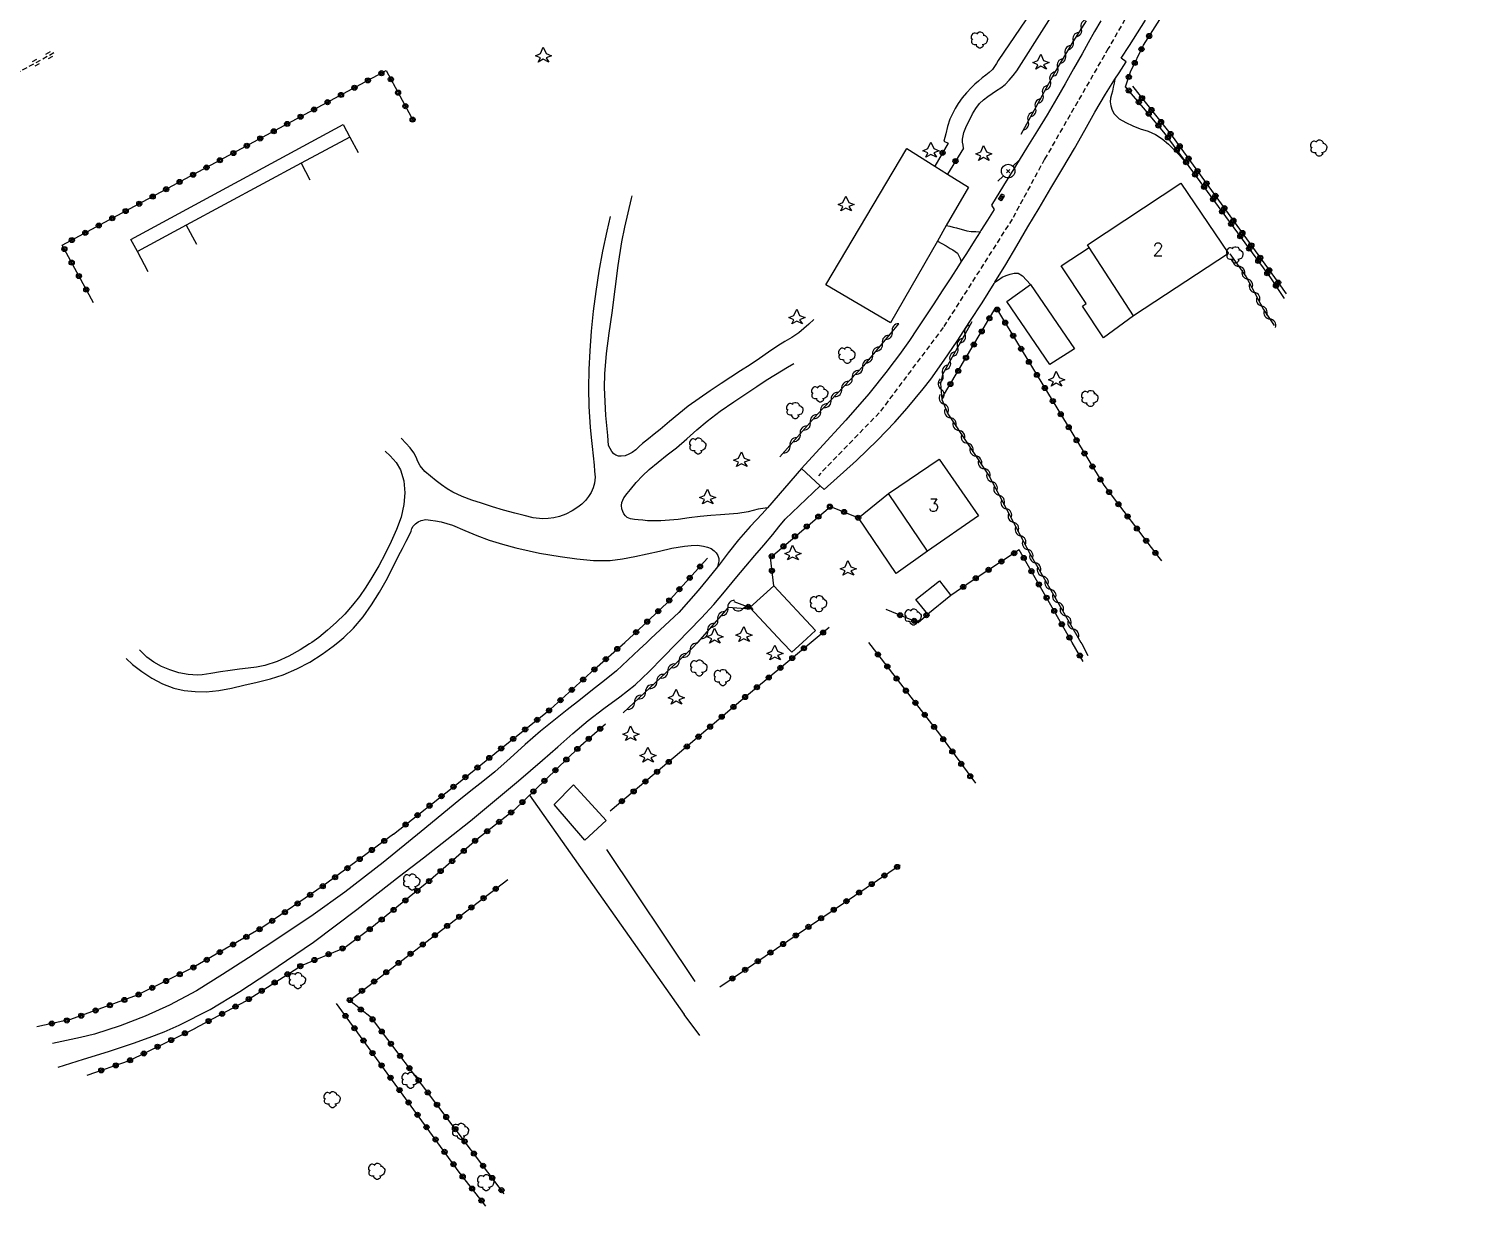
# Model space of a CAD drawing. Header units: millimetres. Extents: x 215000 to 216002, y 109000 to 110000.
# Drawn here: x 215755.9 to 215897.3, y 109615.7 to 109731.2 of the extents above; entities that cross this region are included whole.
import ezdxf
from ezdxf.enums import TextEntityAlignment as Align

# ---------------------------------------------------------------- set-up
doc = ezdxf.new("R2010")
doc.units = ezdxf.units.MM
doc.linetypes.add('DASHED', pattern=[0.75, 0.5, -0.25])
doc.layers.get('0').update_dxf_attribs({"linetype": 'CONTINUOUS'})
for name, color, linetype in [('W0001', 6, 'DASHED'), ('W0008', 7, 'CONTINUOUS'), ('W0017', 7, 'CONTINUOUS'), ('W0071', 7, 'CONTINUOUS'), ('W0101', 7, 'CONTINUOUS'), ('W0104', 1, 'CONTINUOUS'), ('W0220', 5, 'DASHED'), ('W0300', 7, 'CONTINUOUS'), ('W0303', 7, 'CONTINUOUS'), ('W0310', 3, 'CONTINUOUS'), ('W0323', 7, 'CONTINUOUS'), ('W0333', 7, 'CONTINUOUS'), ('W0401', 7, 'CONTINUOUS'), ('W0473', 7, 'CONTINUOUS'), ('W0515', 5, 'CONTINUOUS'), ('W0991', 7, 'CONTINUOUS')]:
    doc.layers.add(name, color=color, linetype=linetype)
doc.styles.get("Standard").update_dxf_attribs({"font": 'romans.shx', "width": 0.85})

# ---------------------------------------------------------------- blocks, each defined once
blk = doc.blocks.new('T300')
for p, q in [((-0.8, 0.51), (-0.86, 0.34)), ((-0.86, 0.34), (-0.86, 0.17)), ((-0.86, 0.17), (-0.74, 0.06)), ((-0.69, 0.63), (-0.8, 0.51)), ((-0.8, -0.06), (-0.74, 0.06)), ((-0.74, 0.06), (-0.69, 0.11)), ((-0.57, 0.69), (-0.69, 0.63)), ((-0.46, 0.69), (-0.57, 0.69)), ((-0.29, 0.63), (-0.46, 0.69)), ((-0.29, 0.63), (-0.17, 0.74)), ((-0.23, 0.57), (-0.29, 0.63)), ((-0.17, 0.74), (-0.06, 0.8)), ((-0.06, 0.8), (0.06, 0.8)), ((0.06, 0.8), (0.23, 0.74)), ((0.23, 0.74), (0.34, 0.63)), ((0.34, 0.63), (0.4, 0.51)), ((0.46, 0.46), (0.34, 0.46)), ((0.4, 0.51), (0.4, 0.46)), ((0.57, 0.4), (0.46, 0.46)), ((0.57, 0.4), (0.69, 0.29)), ((0.69, 0.29), (0.74, 0.17)), ((0.74, 0.06), (0.69, -0.17)), ((0.74, 0.17), (0.74, 0.06)), ((-0.8, -0.17), (-0.8, -0.06)), ((-0.8, -0.23), (-0.8, -0.17)), ((-0.74, -0.34), (-0.8, -0.23)), ((-0.69, -0.4), (-0.74, -0.34)), ((-0.51, -0.46), (-0.69, -0.4)), ((-0.4, -0.46), (-0.51, -0.46)), ((-0.4, -0.46), (-0.34, -0.46)), ((-0.34, -0.46), (-0.34, -0.4)), ((-0.34, -0.51), (-0.34, -0.46)), ((-0.29, -0.63), (-0.34, -0.51)), ((-0.17, -0.74), (-0.29, -0.63)), ((-0.06, -0.8), (-0.17, -0.74)), ((0.06, -0.8), (-0.06, -0.8)), ((0.17, -0.74), (0.06, -0.8)), ((0.23, -0.69), (0.17, -0.74)), ((0.29, -0.46), (0.23, -0.46)), ((0.29, -0.63), (0.23, -0.69)), ((0.46, -0.4), (0.29, -0.46)), ((0.34, -0.51), (0.29, -0.63)), ((0.34, -0.51), (0.34, -0.46)), ((0.57, -0.34), (0.46, -0.4)), ((0.63, -0.29), (0.57, -0.34)), ((0.69, -0.17), (0.63, -0.29))]:
    blk.add_line(p, q)
blk = doc.blocks.new('T303')
for p, q in [((-0.77, 0), (-0.28, 0.21)), ((-0.28, -0.21), (-0.77, 0)), ((-0.28, 0.21), (0, 0.83)), ((0, 0.83), (0.28, 0.21)), ((0.28, 0.21), (0.83, 0)), ((0.83, 0), (0.28, -0.21)), ((-0.49, -0.63), (-0.28, -0.21)), ((0, -0.35), (-0.49, -0.63)), ((0.56, -0.63), (0, -0.35)), ((0.28, -0.21), (0.56, -0.63))]:
    blk.add_line(p, q)
blk = doc.blocks.new('T473')
for p, q in [((-0.166667, 0.166667), (0.166667, -0.166667)), ((-0.166667, -0.166667), (0.166667, 0.166667)), ((0.500001, 0.500001), (1.000002, 1.000002)), ((-1.000002, -1.000002), (-0.500001, -0.500001))]:
    blk.add_line(p, q)
blk.add_ellipse((0, 0), major_axis=(0.471405, 0.471405), ratio=1, start_param=5.4977871438, end_param=11.780972451)
blk = doc.blocks.new('T401')
for p, q in [((-0.3, 0.3), (0, 0.3)), ((-0.3, -0.25), (-0.3, 0.3)), ((-0.3, 0.15), (0, 0.15)), ((-0.3, 0), (0, 0)), ((0, 0.3), (0, -0.25)), ((-0.3, -0.15), (0, -0.15)), ((-0.3, -0.25), (-0.3, -0.3)), ((-0.3, -0.3), (0, -0.3)), ((0, -0.3), (0, -0.25))]:
    blk.add_line(p, q)
blk = doc.blocks.new('t220o')
at = {"color": 0, "linetype": 'Continuous'}
for p, q in [((-0.25, 0.25), (0.25, 0.25)), ((-0.25, -0.25), (0.25, -0.25))]:
    blk.add_line(p, q, dxfattribs=at)
blk = doc.blocks.new('t323o')
at = {"color": 0, "linetype": 'Continuous'}
for radius in [0.25, 0.15]:
    blk.add_circle((0, 0), radius, dxfattribs=at)
blk = doc.blocks.new('t310o')
at = {"color": 0, "linetype": 'Continuous'}
for centre, start, end in [((-0.5, 0.38), 216.8699, 323.1304), ((0.5, -0.37), 36.8699, 143.1303)]:
    blk.add_arc(centre, 0.625, start, end, dxfattribs=at)

msp = doc.modelspace()

# ---------------------------------------------------------------- linework, layer by layer
at = {"layer": 'W0001'}
msp.add_lwpolyline([(215896.71, 109815.74), (215897.32, 109813.39), (215897.33, 109808.51), (215895.39, 109801.33), (215891.78, 109793.36), (215887.78, 109782.39), (215885.38, 109772.45), (215882.35, 109762.5), (215879.38, 109755.34), (215875.21, 109748.74), (215868.36, 109739.32), (215864.95, 109734.7), (215861.81, 109729.24), (215855.57, 109718.39), (215852.39, 109712.52), (215845.62, 109701.88), (215839.35, 109693.53), (215833.37, 109687.35)], dxfattribs=at)
at = {"layer": 'W0008'}
for points in [[(215861.08, 109731.98), (215860.47, 109730.91), (215859.86, 109729.82), (215859.25, 109728.74), (215858.42, 109727.26), (215857.59, 109725.78), (215856.75, 109724.31), (215855.81, 109722.75), (215854.86, 109721.2), (215853.91, 109719.65), (215852.73, 109717.72), (215851.55, 109715.8), (215850.36, 109713.87), (215850.63, 109713.45)], [(215863.09, 109728.3), (215863.89, 109729.54), (215864.68, 109730.78), (215865.49, 109732.02)], [(215842.1, 109693.97), (215842.87, 109694.92), (215843.65, 109695.87), (215844.4, 109696.83), (215845.73, 109698.67), (215847, 109700.56), (215848.24, 109702.46), (215849.44, 109704.32), (215850.61, 109706.2), (215850.68, 109706.32), (215851.76, 109708.08), (215852.86, 109709.91), (215853.94, 109711.76), (215855.03, 109713.6), (215856.19, 109715.55), (215857.36, 109717.5), (215858.51, 109719.46), (215859.51, 109721.24), (215860.51, 109723.01), (215861.54, 109724.77), (215862.21, 109725.83), (215862.47, 109726.23), (215862.89, 109726.88), (215863.58, 109727.93)], [(215863.58, 109727.93), (215863.09, 109728.3)], [(215850.63, 109713.45), (215849.98, 109712.42), (215849.32, 109711.39), (215849.24, 109711.28), (215848.66, 109710.36), (215847.9, 109709.16), (215847.4, 109708.37), (215847.13, 109707.95), (215846.37, 109706.75), (215845.53, 109705.47), (215844.7, 109704.2), (215843.85, 109702.92), (215843.08, 109701.77), (215842.31, 109700.61), (215841.51, 109699.48), (215841.05, 109698.86), (215840.58, 109698.26), (215840.12, 109697.65)], [(215840.12, 109697.65), (215838.32, 109695.39), (215836.06, 109692.79), (215833.48, 109689.97), (215831.72, 109688.06), (215833.55, 109686.36), (215833.95, 109685.98), (215837.13, 109688.83), (215839.18, 109690.84), (215840.88, 109692.61), (215842.1, 109693.97)]]:
    msp.add_lwpolyline(points, dxfattribs=at)
at = {"layer": 'W0017'}
for points in [[(215856.39, 109735.99), (215851.03, 109728.07), (215850.85, 109727.77), (215850.66, 109727.48), (215850.45, 109727.21), (215850.13, 109726.91), (215849.79, 109726.64), (215849.44, 109726.37), (215849.08, 109726.06), (215848.73, 109725.74), (215848.39, 109725.42), (215847.92, 109724.92), (215847.49, 109724.4), (215847.1, 109723.85), (215846.79, 109723.36), (215846.52, 109722.84), (215846.28, 109722.31), (215846.04, 109721.61), (215845.87, 109720.89), (215845.69, 109720.17), (215846.12, 109719.97)], [(215847.61, 109719.49), (215847.57, 109719.78), (215847.53, 109720.07), (215847.52, 109720.36), (215847.64, 109721.02), (215847.92, 109721.67), (215848.23, 109722.29), (215848.51, 109722.84), (215848.82, 109723.38), (215849.19, 109723.87), (215849.57, 109724.22), (215850, 109724.54), (215850.43, 109724.85), (215850.85, 109725.13), (215851.28, 109725.41), (215851.69, 109725.72), (215852.1, 109726.14), (215852.48, 109726.6), (215852.86, 109727.06), (215858.67, 109736.25)], [(215862.47, 109726.23), (215862.39, 109725.85), (215862.31, 109725.46), (215862.24, 109725.08), (215862.14, 109724.73), (215862.05, 109724.38), (215862.01, 109724.02), (215862.07, 109723.62), (215862.21, 109723.22), (215862.4, 109722.86), (215862.89, 109722.36), (215863.55, 109721.99), (215864.23, 109721.66), (215864.96, 109721.37), (215865.73, 109721.14), (215866.45, 109720.83), (215867.11, 109720.38), (215867.72, 109719.87), (215868.3, 109719.32), (215868.8, 109718.79), (215869.28, 109718.23), (215869.76, 109717.67)], [(215832.93, 109702.66), (215832.44, 109702.22), (215831.95, 109701.78), (215831.44, 109701.37), (215830.78, 109700.92), (215830.09, 109700.5), (215829.41, 109700.08), (215828.49, 109699.47), (215827.59, 109698.85), (215826.68, 109698.23), (215825.73, 109697.62), (215824.79, 109697.01), (215823.85, 109696.39), (215822.75, 109695.67), (215821.67, 109694.93), (215820.6, 109694.17), (215819.67, 109693.42), (215818.76, 109692.65), (215817.84, 109691.88), (215817.26, 109691.42), (215816.69, 109690.96), (215816.11, 109690.5), (215815.79, 109690.2), (215815.46, 109689.9), (215815.1, 109689.64), (215814.76, 109689.46), (215814.4, 109689.31), (215814.03, 109689.25), (215813.77, 109689.28), (215813.51, 109689.36), (215813.29, 109689.48), (215813.09, 109689.71), (215812.94, 109690), (215812.79, 109690.3), (215812.7, 109691.29), (215812.6, 109692.27), (215812.52, 109693.25), (215812.44, 109694.62), (215812.4, 109695.99), (215812.41, 109697.35), (215812.57, 109699.34), (215812.86, 109701.32), (215813.15, 109703.31), (215813.43, 109705.64), (215813.73, 109707.97), (215814.09, 109710.29), (215814.38, 109711.72), (215814.7, 109713.13), (215815.03, 109714.55), (215815.1, 109714.81)], [(215812.94, 109712.77), (215812.6, 109711.32), (215812.19, 109709.37), (215811.83, 109707.4), (215811.52, 109705.43), (215811.28, 109703.49), (215811.09, 109701.54), (215810.96, 109699.59), (215810.86, 109697.77), (215810.82, 109695.95), (215810.84, 109694.12), (215810.9, 109693.12), (215810.98, 109692.12), (215811.08, 109691.11), (215811.17, 109690.2), (215811.27, 109689.29), (215811.37, 109688.38), (215811.42, 109687.79), (215811.46, 109687.2), (215811.42, 109686.62), (215811.28, 109686.16), (215811.07, 109685.71), (215810.82, 109685.3), (215810.51, 109684.92), (215810.15, 109684.57), (215809.76, 109684.25), (215809.2, 109683.89), (215808.6, 109683.59), (215807.98, 109683.36), (215807.43, 109683.23), (215806.86, 109683.16), (215806.29, 109683.13), (215805.39, 109683.22), (215804.49, 109683.43), (215803.59, 109683.68), (215802.49, 109683.96), (215801.4, 109684.29), (215800.32, 109684.65), (215799.36, 109684.96), (215798.42, 109685.31), (215797.52, 109685.73), (215796.95, 109686.07), (215796.4, 109686.44), (215795.88, 109686.84), (215795.31, 109687.29), (215794.76, 109687.77), (215794.3, 109688.32), (215794.08, 109688.73), (215793.89, 109689.17), (215793.67, 109689.59), (215793.31, 109690.09), (215792.9, 109690.55), (215792.46, 109690.99), (215792.43, 109691.02)], [(215845.93, 109711.88), (215846.27, 109711.81), (215846.6, 109711.73), (215846.93, 109711.65), (215847.27, 109711.55), (215847.6, 109711.45), (215847.94, 109711.36), (215848.37, 109711.31), (215848.81, 109711.29), (215849.24, 109711.28)], [(215845.06, 109710.37), (215845.48, 109710.13), (215845.9, 109709.89), (215846.32, 109709.63), (215846.56, 109709.49), (215846.8, 109709.35), (215847.01, 109709.18), (215847.16, 109708.93), (215847.28, 109708.65), (215847.4, 109708.37)], [(215850.68, 109706.32), (215851.05, 109706.56), (215851.42, 109706.81), (215851.81, 109707), (215852.19, 109707.12), (215852.6, 109707.21), (215852.97, 109707.21), (215853.42, 109706.96), (215853.81, 109706.54), (215854.2, 109706.12)], [(215828.38, 109684.19), (215827.48, 109684.05), (215826.49, 109683.81), (215825.48, 109683.64), (215824.61, 109683.59), (215823.77, 109683.51), (215822.83, 109683.45), (215821.77, 109683.34), (215820.7, 109683.21), (215819.62, 109683.06), (215818.77, 109682.98), (215817.91, 109682.92), (215817.05, 109682.91), (215816.6, 109682.93), (215816.14, 109682.97), (215815.69, 109683.02), (215815.32, 109683.06), (215814.95, 109683.11), (215814.62, 109683.25), (215814.44, 109683.41), (215814.29, 109683.61), (215814.17, 109683.82), (215814.09, 109684.11), (215814.07, 109684.42), (215814.09, 109684.72), (215814.28, 109685.18), (215814.6, 109685.6), (215814.94, 109686.01), (215815.51, 109686.69), (215816.13, 109687.33), (215816.77, 109687.95), (215817.64, 109688.68), (215818.55, 109689.38), (215819.45, 109690.09), (215820.45, 109690.96), (215821.44, 109691.85), (215822.45, 109692.71), (215823.75, 109693.68), (215825.09, 109694.6), (215826.45, 109695.51), (215827.35, 109696.11), (215828.26, 109696.71), (215829.18, 109697.29), (215829.77, 109697.65), (215830.36, 109698.01), (215830.95, 109698.37)], [(215786.23, 109671), (215786.8, 109671.47), (215787.75, 109672.39), (215788.69, 109673.5), (215789.53, 109674.69), (215790.31, 109675.92), (215790.97, 109677.08), (215791.58, 109678.28), (215792.18, 109679.48), (215792.56, 109680.21), (215792.93, 109680.94), (215793.31, 109681.67), (215793.4, 109681.92), (215793.48, 109682.18), (215793.61, 109682.41), (215793.83, 109682.64), (215794.11, 109682.83), (215794.4, 109682.96), (215794.84, 109683.04), (215795.31, 109683), (215795.79, 109682.93), (215796.35, 109682.81), (215796.91, 109682.65), (215797.48, 109682.48), (215798.67, 109681.98), (215799.87, 109681.48), (215801.08, 109681.03), (215802.38, 109680.63), (215803.69, 109680.28), (215805.01, 109679.97), (215806.01, 109679.76), (215807.02, 109679.57), (215808.03, 109679.41), (215809.67, 109679.18), (215811.31, 109679.03), (215812.95, 109679.04), (215814.16, 109679.19), (215815.36, 109679.43), (215816.56, 109679.68), (215817.79, 109679.95), (215819.01, 109680.24), (215820.25, 109680.43), (215820.88, 109680.49), (215821.51, 109680.52), (215822.11, 109680.45), (215822.48, 109680.34), (215822.85, 109680.2), (215823.15, 109679.99), (215823.35, 109679.77), (215823.51, 109679.51), (215823.61, 109679.24), (215823.61, 109678.97), (215823.54, 109678.69), (215823.47, 109678.41)], [(215765.45, 109669.41), (215766.07, 109668.84), (215766.99, 109668.13), (215767.97, 109667.48), (215769.02, 109666.92), (215770.11, 109666.5), (215771.15, 109666.28), (215772.23, 109666.17), (215773.31, 109666.16), (215774.54, 109666.27), (215775.77, 109666.51), (215776.99, 109666.79), (215778.3, 109667.08), (215779.6, 109667.41), (215780.86, 109667.82), (215782.18, 109668.4), (215783.46, 109669.07), (215784.68, 109669.84), (215785.76, 109670.61), (215786.23, 109671)]]:
    msp.add_lwpolyline(points, dxfattribs=at)
at = {"layer": 'W0071'}
for points in [[(215831.72, 109688.06), (215828.38, 109684.19), (215827.87, 109683.62), (215826.69, 109682.35), (215825.55, 109681.06), (215824.53, 109679.79), (215823.53, 109678.49), (215823.47, 109678.41), (215822.51, 109677.2), (215821.58, 109676.09), (215820.64, 109675), (215819.67, 109673.94), (215818.77, 109673.07), (215817.84, 109672.22), (215816.92, 109671.37), (215816.53, 109671)], [(215819.56, 109671), (215820.67, 109672.14), (215821.9, 109673.41), (215823.1, 109674.71), (215824.17, 109675.96), (215825.21, 109677.22), (215826.26, 109678.49), (215827.13, 109679.51), (215828.02, 109680.54), (215828.89, 109681.57), (215829.51, 109682.33), (215830.13, 109683.09), (215833.55, 109686.36)], [(215816.53, 109671), (215815.8, 109670.31), (215814.69, 109669.25), (215813.55, 109668.21), (215812.39, 109667.26), (215811.21, 109666.34), (215810.03, 109665.41), (215808.72, 109664.38), (215807.41, 109663.35), (215806.12, 109662.29), (215804.61, 109660.98), (215803.13, 109659.63), (215801.62, 109658.31), (215800.45, 109657.35), (215799.27, 109656.42), (215798.09, 109655.48)], [(215799.23, 109653.48), (215800.41, 109654.46), (215801.59, 109655.45), (215802.77, 109656.43), (215803.96, 109657.43), (215805.13, 109658.43), (215806.31, 109659.43), (215807.8, 109660.75), (215809.28, 109662.07), (215810.79, 109663.35), (215812.32, 109664.51), (215813.88, 109665.64), (215815.38, 109666.83), (215816.77, 109668.13), (215818.11, 109669.5), (215819.43, 109670.87), (215819.56, 109671)], [(215798.09, 109655.48), (215794.38, 109652.44), (215790.67, 109649.41), (215786.89, 109646.48), (215783.79, 109644.27), (215780.64, 109642.13), (215777.45, 109640.05), (215774.91, 109638.42), (215772.35, 109636.82), (215769.71, 109635.4), (215767.31, 109634.32), (215764.85, 109633.37), (215762.34, 109632.58), (215760.97, 109632.24), (215759.6, 109631.94), (215758.22, 109631.64)], [(215758.79, 109629.34), (215761.26, 109630.1), (215763.73, 109630.85), (215766.18, 109631.68), (215767.69, 109632.23), (215769.19, 109632.81), (215770.66, 109633.45), (215773.68, 109634.99), (215776.59, 109636.76), (215779.45, 109638.6), (215783.82, 109641.6), (215788.07, 109644.8), (215792.28, 109648.05), (215794.61, 109649.85), (215796.92, 109651.67), (215799.23, 109653.48)]]:
    msp.add_lwpolyline(points, dxfattribs=at)
at = {"layer": 'W0101'}
for points in [[(215859.77, 109710), (215868.94, 109716.06), (215873.61, 109709.15), (215864.31, 109703.04), (215859.95, 109709.74)], [(215840.27, 109685.59), (215845.24, 109688.98), (215849.09, 109683.41), (215844.09, 109679.96), (215840.27, 109685.59)]]:
    msp.add_lwpolyline(points, close=True, dxfattribs=at)
at = {"layer": 'W0104'}
for points in [[(215840.45, 109702.35), (215834.1, 109706.08), (215842.05, 109719.46), (215844.8, 109717.72), (215846.06, 109716.93), (215848.1, 109715.64)], [(215848.1, 109715.64), (215845.93, 109711.88), (215845.06, 109710.37), (215840.45, 109702.35)], [(215864.31, 109703.04), (215861.36, 109700.88), (215859.29, 109703.98), (215859.65, 109704.25), (215857.2, 109707.93), (215859.95, 109709.74)], [(215844.09, 109679.96), (215841, 109677.74), (215837.32, 109683.2), (215840.27, 109685.59)], [(215831.81, 109671), (215833.09, 109672.15), (215829, 109676.53), (215826.66, 109674.42), (215829.86, 109671)], [(215831.81, 109671), (215830.76, 109670.04), (215829.86, 109671)]]:
    msp.add_lwpolyline(points, dxfattribs=at)
for points in [[(215851.88, 109704.43), (215854.2, 109706.12), (215858.51, 109699.79), (215856.08, 109698.26)], [(215846.36, 109675.58), (215844.1, 109673.77), (215842.95, 109675.2), (215845.25, 109677.04), (215846.36, 109675.58)], [(215807.46, 109655.08), (215809.33, 109657.03), (215812.55, 109653.54), (215810.47, 109651.58)]]:
    msp.add_lwpolyline(points, close=True, dxfattribs=at)
at = {"layer": 'W0220'}
msp.add_lwpolyline([(215750.04, 109724.25), (215758.42, 109728.89)], dxfattribs=at)
at = {"layer": 'W0300'}
for points in [[(215805.04, 109656.02), (215820.21, 109634.49)], [(215821.73, 109632.43), (215820.21, 109634.49)]]:
    msp.add_lwpolyline(points, dxfattribs=at)
at = {"layer": 'W0303'}
msp.add_lwpolyline([(215821.28, 109637.73), (215812.62, 109650.69)], dxfattribs=at)
at = {"layer": 'W0310'}
for points in [[(215859.64, 109731.98), (215858.33, 109729.92), (215856.58, 109726.92), (215854.91, 109723.87), (215853.24, 109720.82)], [(215873.75, 109709.1), (215875.35, 109706.84), (215877.06, 109703.65), (215878.09, 109702.08)], [(215841.25, 109702.24), (215837.79, 109698.11), (215833.29, 109693.38), (215829.6, 109689.21)], [(215848.42, 109702.43), (215845.56, 109697.29), (215845.35, 109696.4), (215845.5, 109694.83), (215846.07, 109693.41), (215850.12, 109687.29), (215854.16, 109679.64), (215859.13, 109671)], [(215826.23, 109674.28), (215824.52, 109674.41), (215821.52, 109671)], [(215821.52, 109671), (215821.03, 109670.45), (215814.22, 109664.1)], [(215859.13, 109671), (215859.22, 109670.84), (215859.83, 109669.72)]]:
    msp.add_lwpolyline(points, dxfattribs=at)
at = {"layer": 'W0323'}
for points in [[(215879.12, 109704.73), (215877.76, 109706.75), (215869.76, 109717.67), (215867.4, 109720.89), (215865.49, 109723.21), (215863.52, 109725.49), (215864, 109726.96), (215865.27, 109729.59), (215868.41, 109734.55), (215875.59, 109744.54), (215879.65, 109750.09), (215882.59, 109755.18)], [(215762.24, 109704.29), (215759.18, 109709.96), (215790.97, 109727.09), (215793.64, 109722.13)], [(215864.19, 109725.56), (215868.1, 109720.66), (215878.55, 109706.21), (215879.29, 109705.18)], [(215846.12, 109719.97), (215844.8, 109717.72)], [(215847.61, 109719.49), (215846.06, 109716.93)], [(215845.57, 109695.05), (215850.8, 109703.86), (215861.39, 109686.42), (215866.66, 109679.5), (215867.04, 109678.99)], [(215829, 109676.53), (215828.67, 109679.34), (215834.55, 109684.34), (215837.32, 109683.2)], [(215814.37, 109671), (215815.7, 109672.19), (215818.57, 109674.92), (215822.49, 109679.26)], [(215858.28, 109671), (215853.08, 109680.07), (215848.46, 109677.05), (215846.36, 109675.58)], [(215825.09, 109675), (215826.66, 109674.42)], [(215840, 109674.24), (215843.17, 109672.95), (215844.1, 109673.77)], [(215834.44, 109672.46), (215832.67, 109671)], [(215791.69, 109652.19), (215798.05, 109657.23), (215802.49, 109660.79), (215807.08, 109664.43), (215811.41, 109668.37), (215814.37, 109671)], [(215832.67, 109671), (215825.75, 109665.28), (215819.33, 109659.81)], [(215838.3, 109671), (215845.27, 109662.01), (215848.78, 109657.18)], [(215859.36, 109669.11), (215858.28, 109671)], [(215812.48, 109662.98), (215809.81, 109660.63), (215803.51, 109654.54), (215799.85, 109651.67), (215795.32, 109647.69), (215789.39, 109642.89), (215786.94, 109641.08)], [(215819.33, 109659.81), (215812.95, 109654.45)], [(215791.69, 109652.19), (215784.79, 109647.11), (215778.87, 109643.05), (215772.02, 109639.09), (215766.54, 109636.38), (215759.98, 109633.99), (215756.68, 109633.3)], [(215823.7, 109637.2), (215841.41, 109649.18)], [(215802.54, 109616.91), (215789.52, 109634.16), (215787.35, 109635.87), (215802.9, 109647.73)], [(215772.22, 109633.14), (215777.15, 109635.8), (215782.64, 109639.31), (215786.94, 109641.08)], [(215800.74, 109615.69), (215798.14, 109619.03), (215786.09, 109635.56)], [(215772.22, 109633.14), (215772.21, 109633.13), (215765.75, 109629.96), (215761.59, 109628.52)]]:
    msp.add_lwpolyline(points, dxfattribs=at)
at = {"layer": 'W0333'}
for points in [[(215767.62, 109707.35), (215766.55, 109709.35), (215765.92, 109710.53), (215786.75, 109721.79)], [(215786.75, 109721.79), (215787.41, 109720.57), (215788.23, 109719.06)], [(215787.41, 109720.57), (215782.61, 109717.99), (215771.34, 109711.93), (215766.55, 109709.35)], [(215782.61, 109717.99), (215783.47, 109716.36)], [(215771.34, 109711.93), (215772.36, 109710.05)]]:
    msp.add_lwpolyline(points, dxfattribs=at)
at = {"layer": 'W0515'}
for points in [[(215790.88, 109689.75), (215791.36, 109689.31), (215791.94, 109688.65), (215792.38, 109687.93), (215792.7, 109686.85), (215792.78, 109685.67), (215792.71, 109684.51), (215792.44, 109683.27), (215791.98, 109682.06), (215791.46, 109680.88), (215790.88, 109679.68), (215790.24, 109678.51), (215789.56, 109677.37), (215788.97, 109676.43), (215788.35, 109675.51), (215787.67, 109674.64), (215786.9, 109673.77), (215786.07, 109672.95), (215785.2, 109672.18), (215784.34, 109671.49), (215783.66, 109671)], [(215783.66, 109671), (215783.44, 109670.84), (215782.51, 109670.26), (215781.4, 109669.65), (215780.26, 109669.11), (215779.07, 109668.72), (215778.25, 109668.57), (215777.41, 109668.48), (215776.57, 109668.38), (215775.64, 109668.24), (215774.71, 109668.1), (215773.77, 109667.96), (215773.33, 109667.89), (215772.89, 109667.82), (215772.44, 109667.79)], [(215772.44, 109667.79), (215771.52, 109667.84), (215770.61, 109668.02), (215769.73, 109668.3), (215768.93, 109668.64), (215768.17, 109669.05), (215767.47, 109669.55), (215766.78, 109670.23), (215766.75, 109670.27)]]:
    msp.add_lwpolyline(points, dxfattribs=at)

# ---------------------------------------------------------------- block references
at = {"layer": 'W0220', "rotation": 28.99652661630761}
for p in [(215757.91, 109728.61), (215756.6, 109727.88)]:
    msp.add_blockref('t220o', p, dxfattribs=at)
at = {"layer": 'W0300', "rotation": 359.9999899820874}
for p in [(215849.22, 109730.08), (215882.52, 109719.48), (215874.29, 109709.01), (215836.22, 109699.16), (215833.55, 109695.36), (215860.07, 109694.92), (215831.11, 109693.74), (215821.58, 109690.26), (215833.44, 109674.78), (215842.71, 109673.49), (215821.69, 109668.49), (215824, 109667.55), (215793.51, 109647.49), (215782.29, 109637.81), (215793.35, 109628.04), (215785.7, 109626.15), (215798.3, 109623.03), (215790.08, 109619.11), (215800.78, 109617.99)]:
    msp.add_blockref('T300', p, dxfattribs=at)
at = {"layer": 'W0303', "rotation": 359.9999899820874}
for p in [(215806.37, 109728.55), (215855.2, 109727.87), (215844.41, 109719.22), (215849.58, 109718.91), (215836.07, 109713.95), (215831.25, 109702.86), (215856.72, 109696.76), (215825.82, 109688.87), (215822.48, 109685.21), (215830.85, 109679.71), (215836.28, 109678.21), (215823.19, 109671.55), (215826.05, 109671.71), (215829.09, 109669.91), (215819.41, 109665.57), (215814.95, 109661.99), (215816.64, 109659.89)]:
    msp.add_blockref('T303', p, dxfattribs=at)
at = {"layer": 'W0310'}
for p, rotation in [((215859.17, 109731.25), 237.5449843254075), ((215858.37, 109729.98), 237.5449843254075), ((215857.61, 109728.69), 239.780376153651), ((215856.85, 109727.39), 239.780376153651), ((215856.12, 109726.08), 241.2961133729832), ((215854.68, 109723.45), 241.2961133725622), ((215855.4, 109724.77), 241.2961133729832), ((215853.96, 109722.14), 241.2961133725622), ((215874.62, 109707.88), 305.2205723132586), ((215875.46, 109706.64), 298.144198590598), ((215876.17, 109705.32), 298.144198590598), ((215876.88, 109703.99), 298.144198590598), ((215877.67, 109702.72), 303.153498803374), ((215840.62, 109701.49), 230.0909283727216), ((215847.76, 109701.24), 240.8867609959973), ((215839.65, 109700.34), 230.0909283727216), ((215847.03, 109699.93), 240.8867609959973), ((215838.69, 109699.19), 230.0909283727216), ((215846.3, 109698.62), 240.8867609959973), ((215836.69, 109696.95), 226.4389157819763), ((215837.72, 109698.04), 226.4389157819763), ((215845.57, 109697.31), 240.8867609959973), ((215835.66, 109695.86), 226.4389157819763), ((215845.41, 109695.84), 275.2766794684701), ((215834.62, 109694.78), 226.4389157819763), ((215845.68, 109694.38), 291.9404091634795), ((215832.58, 109692.58), 228.4809973656345), ((215833.59, 109693.69), 226.4389157819763), ((215846.32, 109693.03), 303.5038038351615), ((215831.59, 109691.46), 228.4809973656345), ((215847.15, 109691.78), 303.5038038351615), ((215830.59, 109690.33), 228.4809973656345), ((215847.98, 109690.53), 303.5038038351615), ((215848.81, 109689.28), 303.5038038351615), ((215849.63, 109688.03), 303.5038038351615), ((215850.41, 109686.75), 297.8624947766488), ((215851.11, 109685.42), 297.8624947766488), ((215851.81, 109684.09), 297.8624947766488), ((215852.51, 109682.77), 297.8624947766488), ((215853.21, 109681.44), 297.8624947766488), ((215853.91, 109680.11), 297.8624947766488), ((215854.65, 109678.8), 299.8666262490709), ((215855.39, 109677.5), 299.8666262490709), ((215856.14, 109676.2), 299.8666262490709), ((215824.49, 109674.37), 228.5835095617101), ((215856.89, 109674.9), 299.8666262490709), ((215823.5, 109673.25), 228.5835095617101), ((215825.97, 109674.3), 175.5474283686144), ((215857.63, 109673.6), 299.8666262490709), ((215822.51, 109672.12), 228.5835095617101), ((215858.38, 109672.3), 299.8666262490709), ((215820.8, 109670.24), 223.0100629311691), ((215819.71, 109669.21), 223.0100629311691), ((215817.51, 109667.17), 223.0100629311691), ((215818.61, 109668.19), 223.0100629311691), ((215816.42, 109666.15), 223.0100629311691), ((215815.32, 109665.12), 223.0100629311691)]:
    msp.add_blockref('t310o', p, dxfattribs=dict(at, rotation=rotation))
at = {"layer": 'W0323'}
for p, rotation in [((215865.83, 109730.48), 57.65750152324219), ((215865.08, 109729.19), 64.23494531034511), ((215864.42, 109727.84), 64.23494531034511), ((215789.17, 109726.12), 28.32676559116964), ((215790.49, 109726.83), 28.32676559116964), ((215791.42, 109726.24), 298.3255367394228), ((215863.84, 109726.46), 72.12813653170294), ((215786.53, 109724.7), 28.32676559116964), ((215787.85, 109725.41), 28.32676559116964), ((215792.13, 109724.92), 298.3255367394228), ((215863.84, 109725.13), 130.7745302224764), ((215865.13, 109724.39), 308.6069866254535), ((215783.89, 109723.27), 28.32676559116964), ((215785.21, 109723.99), 28.32676559116964), ((215792.85, 109723.6), 298.3255367394228), ((215864.82, 109723.99), 130.7745302224764), ((215865.79, 109722.85), 129.5123256129664), ((215866.06, 109723.22), 308.6069866254535), ((215781.25, 109721.85), 28.32676559116964), ((215782.57, 109722.56), 28.32676559116964), ((215793.56, 109722.28), 298.3255367394228), ((215866.74, 109721.69), 129.5123256129664), ((215867, 109722.05), 308.6069866254535), ((215778.61, 109720.43), 28.32676559116964), ((215779.93, 109721.14), 28.32676559116964), ((215867.68, 109720.52), 126.2183480584977), ((215867.94, 109720.87), 308.6069866254535), ((215775.97, 109719), 28.32676559116964), ((215777.29, 109719.72), 28.32676559116964), ((215845.56, 109719.02), 239.6516538737989), ((215868.56, 109719.31), 126.2183480584977), ((215868.83, 109719.67), 305.8745497290136), ((215869.7, 109718.45), 305.8745497290136), ((215773.33, 109717.58), 28.32676559116964), ((215774.65, 109718.29), 28.32676559116964), ((215846.83, 109718.21), 238.7999464844265), ((215869.45, 109718.1), 126.2183480584977), ((215870.58, 109717.23), 305.8745497290136), ((215770.69, 109716.16), 28.32676559116964), ((215772.01, 109716.87), 28.32676559116964), ((215870.34, 109716.89), 126.2119578600464), ((215871.22, 109715.68), 126.2119578600464), ((215871.46, 109716.02), 305.8745497290136), ((215768.05, 109714.73), 28.32676559116964), ((215769.37, 109715.45), 28.32676559116964), ((215872.11, 109714.47), 126.2119578600464), ((215872.34, 109714.8), 305.8745497290136), ((215765.4, 109713.31), 28.32676559116964), ((215766.73, 109714.02), 28.32676559116964), ((215872.99, 109713.26), 126.2119578600464), ((215873.22, 109713.59), 305.8745497290136), ((215762.76, 109711.89), 28.32676559116964), ((215764.08, 109712.6), 28.32676559116964), ((215873.88, 109712.05), 126.2119578600464), ((215874.1, 109712.37), 305.8745497290136), ((215760.12, 109710.46), 28.32676559116964), ((215761.44, 109711.17), 28.32676559116964), ((215874.77, 109710.84), 126.2119578600464), ((215874.98, 109711.16), 305.8745497290136), ((215875.86, 109709.94), 305.8745497290136), ((215759.39, 109709.58), 118.3310050501448), ((215875.65, 109709.63), 126.2119578600464), ((215876.74, 109708.73), 305.8745497290136), ((215760.1, 109708.25), 118.3310050501448), ((215876.54, 109708.42), 126.2119578600464), ((215877.42, 109707.21), 126.2119578600464), ((215877.62, 109707.51), 305.8745497290136), ((215760.81, 109706.93), 118.3310050501448), ((215878.28, 109705.98), 123.9820924160445), ((215878.49, 109706.3), 305.8745497290136), ((215761.53, 109705.61), 118.3310050501448), ((215850.93, 109703.64), 301.2594454750507), ((215849.4, 109701.5), 59.28464926501231), ((215850.16, 109702.79), 59.28464926501231), ((215851.71, 109702.36), 301.2594454750507), ((215848.63, 109700.21), 59.28464926501231), ((215852.49, 109701.08), 301.2594454750507), ((215847.86, 109698.92), 59.28464926501231), ((215853.27, 109699.79), 301.2594454750507), ((215847.1, 109697.63), 59.28464926501231), ((215854.04, 109698.51), 301.2594454750507), ((215854.82, 109697.23), 301.2594454750507), ((215846.33, 109696.34), 59.28464926501231), ((215855.6, 109695.95), 301.2594454750507), ((215856.38, 109694.67), 301.2594454750507), ((215857.16, 109693.38), 301.2594454750507), ((215857.94, 109692.1), 301.2594454750507), ((215858.71, 109690.82), 301.2594454750507), ((215859.49, 109689.54), 301.2594454750507), ((215860.27, 109688.25), 301.2594454750507), ((215861.05, 109686.97), 301.2594454750507), ((215861.9, 109685.74), 307.3046968705926), ((215862.81, 109684.55), 307.3046968705926), ((215833.37, 109683.34), 40.37669485842544), ((215834.51, 109684.31), 40.37669485842544), ((215835.89, 109683.79), 337.5491833500766), ((215837.28, 109683.22), 337.5491833500766), ((215863.72, 109683.35), 307.3046968705926), ((215832.23, 109682.37), 40.37669485842544), ((215864.63, 109682.16), 307.3046968705926), ((215829.94, 109680.42), 40.37669485842544), ((215831.08, 109681.4), 40.37669485842544), ((215865.54, 109680.97), 307.3046968705926), ((215828.8, 109679.45), 40.37669485842544), ((215851.33, 109678.93), 213.197565792168), ((215852.59, 109679.75), 213.197565792168), ((215853.53, 109679.28), 119.8361994670803), ((215866.45, 109679.77), 307.3046968705926), ((215821.76, 109678.44), 47.86932442118232), ((215828.82, 109678.02), 96.67789277001033), ((215850.08, 109678.11), 213.197565792168), ((215854.28, 109677.98), 119.8361994670803), ((215819.74, 109676.22), 47.86932442118232), ((215820.75, 109677.33), 47.86932442118232), ((215847.58, 109676.44), 214.9518305882605), ((215848.82, 109677.29), 213.197565792168), ((215855.02, 109676.68), 119.8361994670803), ((215818.74, 109675.11), 47.86932442118232), ((215855.77, 109675.38), 119.8361994670803), ((215817.66, 109674.06), 43.58040940886244), ((215826.5, 109674.48), 339.6043007678094), ((215841.39, 109673.67), 337.949330986476), ((215843.98, 109673.67), 41.27285542745895), ((215856.52, 109674.08), 119.8361994670803), ((215815.49, 109672), 41.72468222073075), ((215816.58, 109673.03), 43.58040940886244), ((215833.83, 109671.96), 219.5659746789891), ((215842.78, 109673.11), 337.949330986476), ((215857.26, 109672.77), 119.8361994670803), ((215813.64, 109670.35), 41.72468222060481), ((215831.96, 109670.42), 219.5659746791314), ((215858.01, 109671.47), 119.8361994670803), ((215812.52, 109669.35), 41.72468222060481), ((215830.81, 109669.46), 219.5659746791314), ((215839.22, 109669.81), 307.7778722533546), ((215859.03, 109669.7), 119.83619946705), ((215811.4, 109668.35), 42.25656022363609), ((215828.5, 109667.55), 219.5659746791314), ((215829.65, 109668.5), 219.5659746791314), ((215840.14, 109668.63), 307.7778722533546), ((215809.18, 109666.34), 42.25656022363609), ((215810.29, 109667.35), 42.25656022363609), ((215827.34, 109666.59), 219.5659746791314), ((215841.05, 109667.44), 307.7778722533546), ((215841.97, 109666.26), 307.7778722533546), ((215808.07, 109665.33), 42.25656022363609), ((215825.04, 109664.67), 220.4488577732483), ((215826.18, 109665.64), 219.5659746791314), ((215842.89, 109665.07), 307.7778722533546), ((215805.78, 109663.4), 38.41409508072518), ((215806.95, 109664.33), 38.41409508072518), ((215823.89, 109663.7), 220.4488577732483), ((215843.81, 109663.89), 307.7778722533546), ((215804.6, 109662.46), 38.41409508072518), ((215811.97, 109662.53), 221.3690313331489), ((215822.75, 109662.73), 220.4488577732483), ((215844.73, 109662.7), 307.7778722533546), ((215802.25, 109660.6), 38.7825409037026), ((215803.42, 109661.53), 38.41409508072518), ((215809.72, 109660.55), 224.0291347564412), ((215810.84, 109661.54), 221.3690313331489), ((215820.47, 109660.78), 220.4488577732483), ((215821.61, 109661.75), 220.4488577732483), ((215845.63, 109661.5), 306.0058147082823), ((215801.08, 109659.66), 38.7825409037026), ((215808.64, 109659.5), 224.0291347564412), ((215818.69, 109659.27), 219.9967501371883), ((215846.52, 109660.29), 306.0058147082823), ((215847.4, 109659.08), 306.0058147082823), ((215798.74, 109657.78), 38.7825409037026), ((215799.91, 109658.72), 38.7825409037026), ((215807.57, 109658.46), 224.0291347564412), ((215817.55, 109658.31), 219.9967501371883), ((215848.28, 109657.86), 306.0058147082823), ((215797.57, 109656.84), 38.36102793725574), ((215805.41, 109656.38), 224.0291347564412), ((215806.49, 109657.42), 224.0291347564412), ((215815.25, 109656.38), 219.9967501371883), ((215816.4, 109657.35), 219.9967501371883), ((215795.22, 109654.98), 38.36102793725574), ((215796.39, 109655.91), 38.36102793725574), ((215804.33, 109655.33), 224.0291347564412), ((215814.1, 109655.42), 219.9967501371883), ((215794.04, 109654.05), 38.36102793725574), ((215802.05, 109653.39), 218.0651835861158), ((215803.23, 109654.32), 218.0651835861158), ((215792.87, 109653.12), 38.36102793725574), ((215800.87, 109652.47), 218.0651835861158), ((215789.57, 109650.63), 216.3565993694312), ((215790.78, 109651.52), 216.3565993694312), ((215798.57, 109650.54), 221.3674752213063), ((215799.69, 109651.54), 221.3674752213063), ((215788.37, 109649.74), 216.3565993694312), ((215797.44, 109649.55), 221.3674752213063), ((215785.95, 109647.96), 216.3565993694312), ((215787.16, 109648.85), 216.3565993694312), ((215796.31, 109648.56), 221.3674752213063), ((215839.85, 109648.13), 34.06981456534847), ((215841.1, 109648.97), 34.06981456534847), ((215784.74, 109647.08), 214.4472656479446), ((215794.02, 109646.63), 218.9823765892355), ((215795.18, 109647.58), 218.9823765892355), ((215801.71, 109646.82), 37.31926020218648), ((215837.37, 109646.45), 34.06981456534847), ((215838.61, 109647.29), 34.06981456534847), ((215782.27, 109645.38), 214.4472656479446), ((215783.5, 109646.23), 214.4472656479446), ((215792.85, 109645.69), 218.9823765892355), ((215799.33, 109645), 37.31926020218648), ((215800.52, 109645.91), 37.31926020218648), ((215836.13, 109645.61), 34.06981456534847), ((215779.79, 109643.68), 214.4472656479446), ((215781.03, 109644.53), 214.4472656479446), ((215790.52, 109643.8), 218.9823765892355), ((215791.69, 109644.75), 218.9823765892355), ((215798.13, 109644.09), 37.31926020218648), ((215833.64, 109643.93), 34.06981456534847), ((215834.88, 109644.77), 34.06981456534847), ((215777.24, 109642.11), 210.0101376403292), ((215778.54, 109642.86), 210.0101376403292), ((215789.35, 109642.86), 216.3286073433234), ((215795.75, 109642.27), 37.31926020218648), ((215796.94, 109643.18), 37.31926020218648), ((215831.16, 109642.25), 34.06981456534847), ((215832.4, 109643.09), 34.06981456534847), ((215775.94, 109641.36), 210.0101376403292), ((215786.69, 109640.98), 22.47197339576709), ((215788.14, 109641.97), 216.3286073433234), ((215794.55, 109641.36), 37.31926020218648), ((215829.91, 109641.41), 34.06981456534847), ((215773.35, 109639.86), 210.0101376403292), ((215774.64, 109640.61), 210.0101376403292), ((215782.54, 109639.24), 32.60205670829103), ((215783.92, 109639.84), 22.47197339576709), ((215785.31, 109640.41), 22.47197339576709), ((215792.17, 109639.55), 37.31926020218648), ((215793.36, 109640.45), 37.31926020218648), ((215827.43, 109639.72), 34.06981456534847), ((215828.67, 109640.57), 34.06981456534847), ((215770.7, 109638.44), 206.3177267700349), ((215772.05, 109639.11), 210.0101376403292), ((215781.28, 109638.44), 32.60205670829103), ((215790.97, 109638.64), 37.31926020218648), ((215824.94, 109638.04), 34.06981456534847), ((215826.19, 109638.88), 34.06981456534847), ((215766.67, 109636.45), 206.3177267700349), ((215768.01, 109637.11), 206.3177267700349), ((215769.36, 109637.78), 206.3177267700349), ((215778.75, 109636.82), 32.60205670829103), ((215780.02, 109637.63), 32.60205670829103), ((215788.59, 109636.82), 37.31926020218648), ((215789.78, 109637.73), 37.31926020218648), ((215763.86, 109635.4), 200.0770075233865), ((215765.27, 109635.92), 200.0770075233865), ((215776.18, 109635.27), 28.33609657826491), ((215777.49, 109636.01), 32.60205670829103), ((215787.4, 109635.91), 37.31926020218648), ((215788.48, 109634.98), 141.7730677255342), ((215758.15, 109633.61), 191.642927559696), ((215759.62, 109633.91), 191.642927559696), ((215761.04, 109634.37), 200.0770075233865), ((215762.45, 109634.89), 200.0770075233865), ((215773.54, 109633.85), 28.33609657826491), ((215774.86, 109634.56), 28.33609657826491), ((215786.97, 109634.35), 126.0850346766933), ((215789.63, 109634.02), 127.036907097751), ((215771.22, 109632.65), 206.1132123076859), ((215787.85, 109633.14), 126.0850346766933), ((215790.53, 109632.82), 127.036907097751), ((215768.53, 109631.33), 206.1132123076859), ((215769.87, 109631.99), 206.1132123076859), ((215788.74, 109631.93), 126.0850346766933), ((215789.62, 109630.71), 126.0850346766933), ((215791.43, 109631.63), 127.036907097751), ((215764.42, 109629.5), 199.1223499358044), ((215765.83, 109630.01), 206.1132123076859), ((215767.18, 109630.67), 206.1132123076859), ((215790.51, 109629.5), 126.0850346766933), ((215792.34, 109630.43), 127.036907097751), ((215763, 109629.01), 199.1223499358044), ((215791.39, 109628.29), 126.0850346766933), ((215793.24, 109629.23), 127.036907097751), ((215794.15, 109628.03), 127.036907097751), ((215792.27, 109627.08), 126.0850346766933), ((215795.05, 109626.84), 127.036907097751), ((215793.16, 109625.86), 126.0850346766933), ((215795.95, 109625.64), 127.036907097751), ((215794.04, 109624.65), 126.0850346766933), ((215796.86, 109624.44), 127.036907097751), ((215794.92, 109623.44), 126.0850346766933), ((215795.81, 109622.23), 126.0850346766933), ((215797.76, 109623.25), 127.036907097751), ((215796.69, 109621.02), 126.0850346766933), ((215798.66, 109622.05), 127.036907097751), ((215799.57, 109620.85), 127.036907097751), ((215797.57, 109619.8), 126.0850346766933), ((215800.47, 109619.65), 127.036907097751), ((215798.47, 109618.6), 127.9354210554225), ((215801.37, 109618.46), 127.036907097751), ((215799.39, 109617.42), 127.9354210554225), ((215802.28, 109617.26), 127.036907097751), ((215800.32, 109616.24), 127.9354210554225)]:
    msp.add_blockref('t323o', p, dxfattribs=dict(at, rotation=rotation))
at = {"layer": 'W0401', "rotation": 148.3493355093115}
msp.add_blockref('T401', (215851.21, 109714.72), dxfattribs=at)
at = {"layer": 'W0473', "rotation": 359.9999899820874}
msp.add_blockref('T473', (215852, 109717.23), dxfattribs=at)

# ---------------------------------------------------------------- texts
at = {"layer": 'W0991'}
for s, p in [('2', (215866.71, 109709.55)), ('3', (215844.69, 109684.47))]:
    msp.add_text(s, height=1.25, dxfattribs=at).set_placement(p, align=Align.MIDDLE_CENTER)

doc.saveas('drawing.dxf')
